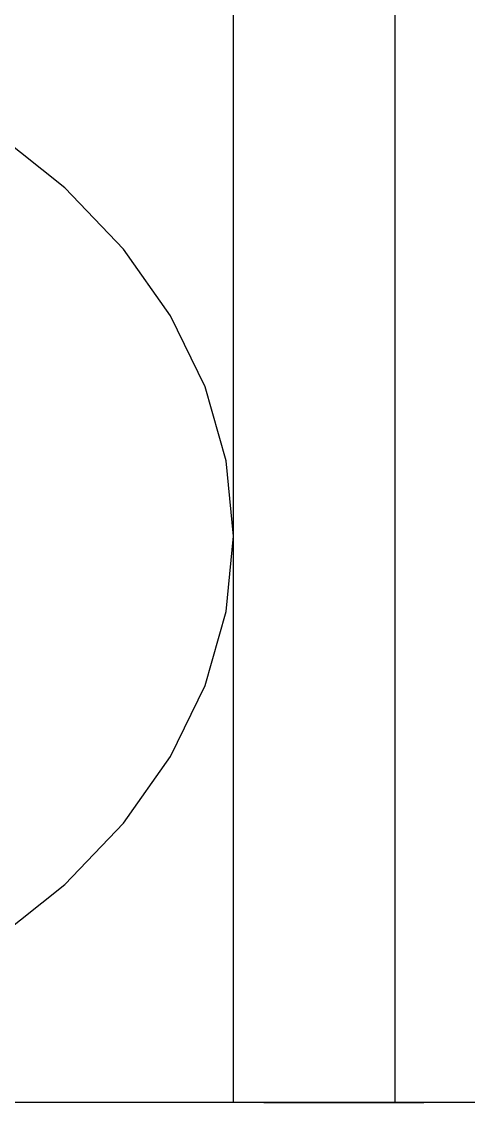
# Model space of a CAD drawing. Extents: x 396092 to 455492, y 17293 to 132793.
# Drawn here: x 421668 to 421723.2, y 46245.8 to 46379.4 of the extents above; entities that cross this region are included whole.
import ezdxf

# ---------------------------------------------------------------- set-up
doc = ezdxf.new("R2010")
doc.units = 0
doc.header["$LTSCALE"] = 1000
doc.header["$MEASUREMENT"] = 0
doc.layers.add('MU', color=34, linetype='Continuous')

msp = doc.modelspace()

# ---------------------------------------------------------------- linework, layer by layer
at = {"layer": 'MU', "color": 37}
for p, q in [((421673.29, 46358.82), (421664.71, 46365.64)), ((421680.56, 46351.23), (421673.29, 46358.82)), ((421686.38, 46342.99), (421680.56, 46351.23)), ((421690.65, 46334.22), (421686.38, 46342.99)), ((421693.26, 46325.09), (421690.65, 46334.22)), ((421694.13, 46315.76), (421693.26, 46325.09)), ((421693.26, 46306.44), (421694.13, 46315.76)), ((421690.65, 46297.3), (421693.26, 46306.44)), ((421686.38, 46288.54), (421690.65, 46297.3)), ((421680.56, 46280.29), (421686.38, 46288.54)), ((421673.29, 46272.7), (421680.56, 46280.29)), ((421664.71, 46265.88), (421673.29, 46272.7)), ((421697.91, 46245.76), (421644.69, 46245.76)), ((421722.48, 46245.76), (421659.81, 46245.76)), ((421697.91, 46245.76), (421717.69, 46245.76)), ((421770.91, 46245.76), (421717.69, 46245.76))]:
    msp.add_line(p, q, dxfattribs=at)
for points in [[(421694.13, 46245.76), (421694.13, 46385.76)], [(421714.13, 46245.76), (421714.13, 46385.76)]]:
    msp.add_lwpolyline(points, dxfattribs=at)

doc.saveas('drawing.dxf')
